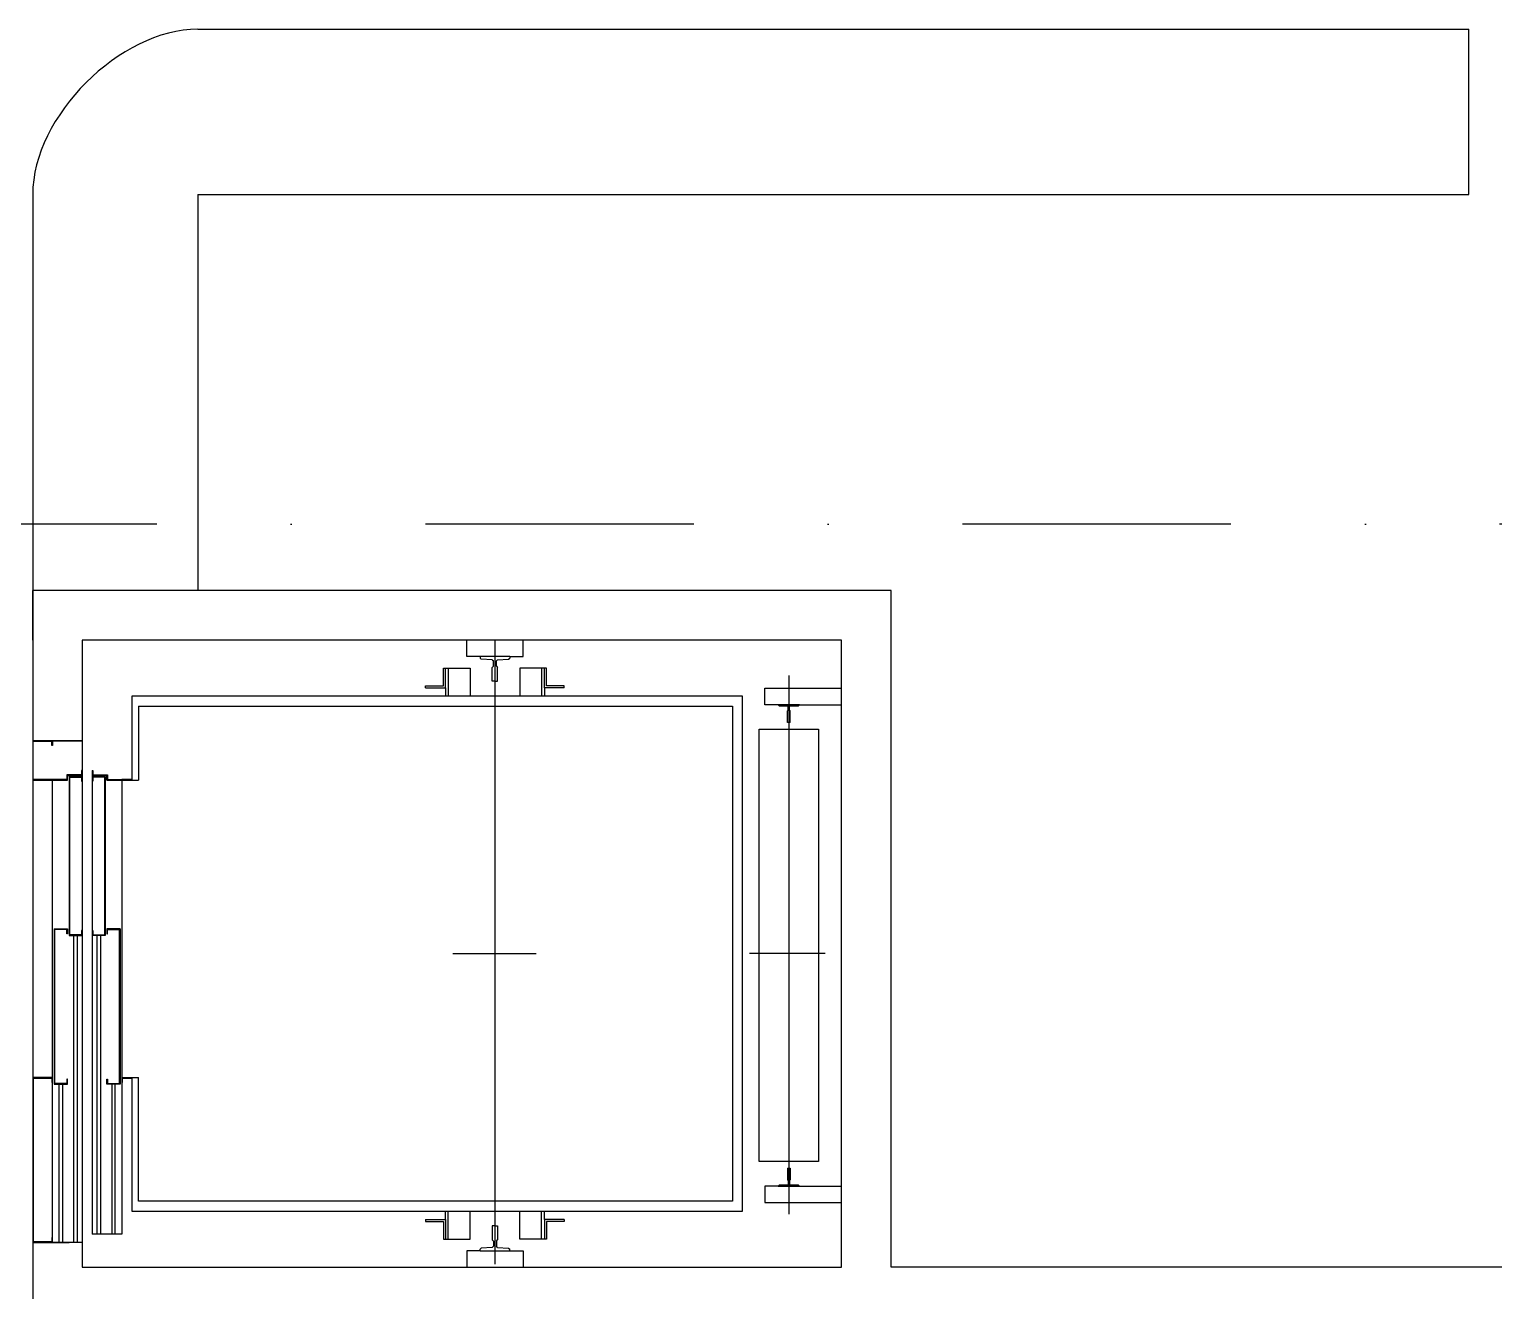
# Model space of a CAD drawing. Header units: centimetres. Extents: x 0 to 1099704, y -139216 to 99734.
# Drawn here: x 1049934 to 1050377.5, y 11559.4 to 11941.6 of the extents above; entities that cross this region are included whole.
import ezdxf

# ---------------------------------------------------------------- set-up
doc = ezdxf.new("R2010")
doc.units = ezdxf.units.CM
doc.header["$LTSCALE"] = 4
for name, pattern in [('DASHDOT', [25.4, 12.7, -6.35, 0, -6.35]), ('LTYPE_4', [112.5, 56.25, -56.25]), ('LTYPE_6', [168.75, 112.5, -28.125, 0, -28.125])]:
    doc.linetypes.add(name, pattern=pattern)
for name, color, linetype in [('0.1', 1, 'Continuous'), ('0.2', 2, 'Continuous'), ('0.6', 6, 'Continuous'), ('08', 8, 'Continuous'), ('B-CORTE', 4, 'DASHDOT')]:
    doc.layers.add(name, color=color, linetype=linetype)

msp = doc.modelspace()

# ---------------------------------------------------------------- linework, layer by layer
at = {"layer": '0.1'}
msp.add_line((1049935.027, 11726.056), (1049935.027, 11574.056), dxfattribs=at)
at = {"layer": '0.2'}
for p, q in [((1050370.027, 11891.556), (1050370.027, 11941.556)), ((1049935.027, 11891.556), (1049935.027, 11771.556)), ((1049985.027, 11891.556), (1049985.027, 11771.556))]:
    msp.add_line(p, q, dxfattribs=at)
for points in [[(1049985.027, 11941.556), (1050370.027, 11941.556)], [(1049985.027, 11891.556), (1050370.027, 11891.556)]]:
    msp.add_lwpolyline(points, dxfattribs=at)
msp.add_open_spline([(1049985.027, 11941.556), (1049961.456, 11941.556), (1049935.027, 11915.127), (1049935.027, 11891.556)], degree=3, dxfattribs=at)
at = {"layer": '0.6'}
for p, q in [((1049950.027, 11726.056), (1049935.027, 11726.056)), ((1049950.027, 11574.056), (1049935.027, 11574.056))]:
    msp.add_line(p, q, dxfattribs=at)
for points in [[(1049935.027, 11771.556), (1049935.027, 11726.056)], [(1050195.027, 11566.556), (1050195.027, 11771.556), (1049935.027, 11771.556)], [(1049935.027, 11756.556), (1049935.027, 11771.556)], [(1049950.027, 11574.056), (1049950.027, 11566.556), (1050180.027, 11566.556), (1050180.027, 11756.556), (1049950.027, 11756.556), (1049950.027, 11726.056)], [(1049935.027, 11574.056), (1049935.027, 11551.556)], [(1049935.027, 11566.556), (1049935.027, 11511.556)], [(1050385.027, 11566.556), (1050195.027, 11566.556)]]:
    msp.add_lwpolyline(points, dxfattribs=at)
at = {"layer": '08', "color": 253}
for p, q in [((1050066.527, 11751.556), (1050066.527, 11756.556)), ((1050083.527, 11751.556), (1050083.527, 11756.556)), ((1050070.527, 11751.556), (1050066.527, 11751.556)), ((1050070.527, 11751.556), (1050070.527, 11751.106)), ((1050075.027, 11751.556), (1050070.527, 11751.556)), ((1050070.876, 11750.739), (1050070.527, 11751.106)), ((1050074.227, 11750.574), (1050070.876, 11750.739)), ((1050074.227, 11750.574), (1050074.577, 11750.206)), ((1050074.577, 11748.606), (1050074.577, 11750.206)), ((1050079.527, 11751.556), (1050075.027, 11751.556)), ((1050075.477, 11750.206), (1050075.826, 11750.574)), ((1050075.477, 11748.606), (1050075.477, 11750.206)), ((1050075.826, 11750.574), (1050079.177, 11750.739)), ((1050079.177, 11750.739), (1050079.527, 11751.106)), ((1050079.527, 11751.556), (1050079.527, 11751.106)), ((1050079.527, 11751.556), (1050083.527, 11751.556)), ((1050059.427, 11748.056), (1050067.527, 11748.056)), ((1050059.427, 11742.656), (1050059.427, 11748.056)), ((1050060.027, 11742.056), (1050060.027, 11748.056)), ((1050067.527, 11748.056), (1050067.527, 11742.056)), ((1050074.577, 11748.606), (1050074.227, 11748.256)), ((1050074.227, 11744.056), (1050074.227, 11748.256)), ((1050075.477, 11748.606), (1050075.827, 11748.256)), ((1050075.827, 11744.056), (1050075.827, 11748.256)), ((1050082.527, 11748.056), (1050082.527, 11742.056)), ((1050090.627, 11748.056), (1050082.527, 11748.056)), ((1050090.027, 11742.056), (1050090.027, 11748.056)), ((1050090.627, 11742.656), (1050090.627, 11748.056)), ((1050054.027, 11742.656), (1050059.427, 11742.656)), ((1050054.027, 11742.056), (1050054.027, 11742.656)), ((1050054.027, 11742.056), (1050060.027, 11742.056)), ((1050060.027, 11742.056), (1050060.027, 11739.556)), ((1050067.527, 11742.056), (1050067.527, 11739.556)), ((1050075.027, 11744.056), (1050074.227, 11744.056)), ((1050075.027, 11744.056), (1050075.827, 11744.056)), ((1050082.527, 11742.056), (1050082.527, 11739.556)), ((1050096.027, 11742.056), (1050090.027, 11742.056)), ((1050090.027, 11742.056), (1050090.027, 11739.556)), ((1050096.027, 11742.656), (1050090.627, 11742.656)), ((1050096.027, 11742.056), (1050096.027, 11742.656)), ((1050156.777, 11741.956), (1050180.027, 11741.956)), ((1050156.777, 11736.956), (1050156.777, 11741.956)), ((1049965.027, 11739.556), (1049965.027, 11714.256)), ((1050150.027, 11739.556), (1049965.027, 11739.556)), ((1049967.027, 11736.556), (1050147.027, 11736.556)), ((1049967.027, 11736.556), (1049967.027, 11714.056)), ((1050147.027, 11736.556), (1050147.027, 11586.556)), ((1050150.027, 11583.556), (1050150.027, 11739.556)), ((1050160.777, 11736.956), (1050156.777, 11736.956)), ((1050161.177, 11736.556), (1050160.777, 11736.956)), ((1050167.277, 11736.956), (1050160.777, 11736.956)), ((1050163.827, 11736.556), (1050161.177, 11736.556)), ((1050163.827, 11735.256), (1050163.827, 11736.556)), ((1050166.877, 11736.556), (1050164.227, 11736.556)), ((1050164.227, 11735.256), (1050164.227, 11736.556)), ((1050166.877, 11736.556), (1050167.277, 11736.956)), ((1050167.277, 11736.956), (1050180.027, 11736.956)), ((1050163.627, 11735.056), (1050163.827, 11735.256)), ((1050163.627, 11731.556), (1050163.627, 11735.056)), ((1050164.427, 11731.556), (1050163.627, 11731.556)), ((1050164.227, 11735.256), (1050164.427, 11735.056)), ((1050164.427, 11731.556), (1050164.427, 11735.056)), ((1050155.027, 11598.556), (1050155.027, 11729.556)), ((1050155.027, 11729.556), (1050173.027, 11729.556)), ((1050173.027, 11729.556), (1050173.027, 11598.556)), ((1049935.027, 11726.056), (1049946.027, 11726.056)), ((1049935.027, 11726.056), (1049950.027, 11726.056)), ((1049940.827, 11725.856), (1049935.227, 11725.856)), ((1049940.827, 11724.556), (1049940.827, 11725.856)), ((1049941.027, 11724.556), (1049940.827, 11724.556)), ((1049941.027, 11726.056), (1049950.027, 11726.056)), ((1049941.027, 11726.056), (1049941.027, 11724.556)), ((1049950.027, 11726.056), (1049950.027, 11717.056)), ((1049935.027, 11714.056), (1049945.527, 11714.056)), ((1049945.327, 11714.256), (1049935.227, 11714.256)), ((1049941.027, 11574.056), (1049941.027, 11714.056)), ((1049945.327, 11715.756), (1049945.327, 11714.256)), ((1049949.827, 11715.756), (1049945.327, 11715.756)), ((1049945.527, 11715.556), (1049950.027, 11715.556)), ((1049945.527, 11714.056), (1049945.527, 11715.556)), ((1049946.027, 11715.256), (1049946.027, 11667.056)), ((1049950.027, 11715.256), (1049946.027, 11715.256)), ((1049946.227, 11715.056), (1049949.827, 11715.056)), ((1049946.227, 11667.256), (1049946.227, 11715.056)), ((1049949.827, 11717.056), (1049949.827, 11715.756)), ((1049950.027, 11717.056), (1049949.827, 11717.056)), ((1049949.827, 11715.056), (1049949.827, 11713.756)), ((1049949.827, 11713.756), (1049950.027, 11713.756)), ((1049950.027, 11717.056), (1049950.027, 11574.056)), ((1049953.027, 11717.056), (1049953.227, 11717.056)), ((1049953.027, 11717.056), (1049953.027, 11576.556)), ((1049957.527, 11715.556), (1049953.027, 11715.556)), ((1049953.027, 11715.256), (1049957.027, 11715.256)), ((1049953.227, 11713.756), (1049953.027, 11713.756)), ((1049953.227, 11717.056), (1049953.227, 11715.756)), ((1049953.227, 11715.756), (1049957.727, 11715.756)), ((1049953.227, 11715.056), (1049953.227, 11713.756)), ((1049956.827, 11715.056), (1049953.227, 11715.056)), ((1049956.827, 11667.256), (1049956.827, 11715.056)), ((1049957.027, 11715.256), (1049957.027, 11667.056)), ((1049957.527, 11714.056), (1049957.527, 11715.556)), ((1049957.527, 11714.056), (1049962.027, 11714.056)), ((1049957.727, 11715.756), (1049957.727, 11714.256)), ((1049957.727, 11714.256), (1049962.027, 11714.256)), ((1049965.027, 11714.256), (1049962.027, 11714.256)), ((1049962.027, 11714.056), (1049962.027, 11576.556)), ((1049962.027, 11714.056), (1049967.027, 11714.056)), ((1049941.527, 11669.056), (1049941.527, 11622.056)), ((1049941.527, 11669.056), (1049945.527, 11669.056)), ((1049941.727, 11622.256), (1049941.727, 11668.856)), ((1049945.327, 11668.856), (1049941.727, 11668.856)), ((1049945.327, 11667.556), (1049945.327, 11668.856)), ((1049945.527, 11667.556), (1049945.327, 11667.556)), ((1049945.527, 11669.056), (1049945.527, 11667.556)), ((1049946.027, 11667.056), (1049950.027, 11667.056)), ((1049949.827, 11667.256), (1049946.227, 11667.256)), ((1049947.527, 11574.056), (1049947.527, 11667.056)), ((1049948.527, 11667.056), (1049948.527, 11574.056)), ((1049949.827, 11668.556), (1049949.827, 11667.256)), ((1049950.027, 11668.556), (1049949.827, 11668.556)), ((1049953.027, 11668.556), (1049953.227, 11668.556)), ((1049957.027, 11667.056), (1049953.027, 11667.056)), ((1049953.227, 11668.556), (1049953.227, 11667.256)), ((1049953.227, 11667.256), (1049956.827, 11667.256)), ((1049954.527, 11576.556), (1049954.527, 11667.056)), ((1049955.527, 11667.056), (1049955.527, 11576.556)), ((1049957.527, 11669.056), (1049957.527, 11667.556)), ((1049961.527, 11669.056), (1049957.527, 11669.056)), ((1049957.527, 11667.556), (1049957.727, 11667.556)), ((1049957.727, 11668.856), (1049961.327, 11668.856)), ((1049957.727, 11667.556), (1049957.727, 11668.856)), ((1049961.327, 11622.256), (1049961.327, 11668.856)), ((1049961.527, 11669.056), (1049961.527, 11622.056)), ((1049935.027, 11624.056), (1049935.027, 11574.056)), ((1049941.027, 11624.056), (1049935.027, 11624.056)), ((1049935.227, 11623.856), (1049940.827, 11623.856)), ((1049935.227, 11574.256), (1049935.227, 11623.856)), ((1049940.827, 11623.856), (1049940.827, 11622.556)), ((1049940.827, 11622.556), (1049941.027, 11622.556)), ((1049941.527, 11622.056), (1049945.527, 11622.056)), ((1049945.327, 11622.256), (1049941.727, 11622.256)), ((1049943.027, 11574.056), (1049943.027, 11622.056)), ((1049944.027, 11622.056), (1049944.027, 11574.056)), ((1049945.327, 11623.556), (1049945.327, 11622.256)), ((1049945.527, 11623.556), (1049945.327, 11623.556)), ((1049945.527, 11622.056), (1049945.527, 11623.556)), ((1049957.527, 11623.556), (1049957.727, 11623.556)), ((1049957.527, 11622.056), (1049957.527, 11623.556)), ((1049961.527, 11622.056), (1049957.527, 11622.056)), ((1049957.727, 11623.556), (1049957.727, 11622.256)), ((1049957.727, 11622.256), (1049961.327, 11622.256)), ((1049959.027, 11622.056), (1049959.027, 11576.556)), ((1049960.027, 11576.556), (1049960.027, 11622.056)), ((1049962.027, 11624.056), (1049967.027, 11624.056)), ((1049962.027, 11622.556), (1049962.227, 11622.556)), ((1049962.227, 11623.856), (1049965.027, 11623.856)), ((1049962.227, 11622.556), (1049962.227, 11623.856)), ((1049965.027, 11623.856), (1049965.027, 11583.556)), ((1049967.027, 11586.556), (1049967.027, 11624.056)), ((1050147.027, 11615.622), (1050147.027, 11615.622)), ((1050173.027, 11598.556), (1050155.027, 11598.556)), ((1050163.627, 11596.556), (1050163.627, 11593.056)), ((1050163.627, 11596.556), (1050164.427, 11596.556)), ((1050164.427, 11596.556), (1050164.427, 11593.056)), ((1050156.777, 11591.156), (1050156.777, 11586.156)), ((1050160.777, 11591.156), (1050156.777, 11591.156)), ((1050161.177, 11591.556), (1050160.777, 11591.156)), ((1050160.777, 11591.156), (1050167.277, 11591.156)), ((1050161.177, 11591.556), (1050163.827, 11591.556)), ((1050163.827, 11592.856), (1050163.627, 11593.056)), ((1050163.827, 11592.856), (1050163.827, 11591.556)), ((1050164.427, 11593.056), (1050164.227, 11592.856)), ((1050164.227, 11592.856), (1050164.227, 11591.556)), ((1050164.227, 11591.556), (1050166.877, 11591.556)), ((1050166.877, 11591.556), (1050167.277, 11591.156)), ((1050167.277, 11591.156), (1050180.027, 11591.156)), ((1050147.027, 11586.556), (1049967.027, 11586.556)), ((1050156.777, 11586.156), (1050180.027, 11586.156)), ((1049965.027, 11583.556), (1050150.027, 11583.556)), ((1050054.027, 11581.056), (1050054.027, 11580.456)), ((1050054.027, 11581.056), (1050060.027, 11581.056)), ((1050060.027, 11581.056), (1050060.027, 11583.556)), ((1050060.027, 11581.056), (1050060.027, 11575.056)), ((1050067.527, 11581.056), (1050067.527, 11583.556)), ((1050067.527, 11575.056), (1050067.527, 11581.056)), ((1050082.527, 11581.056), (1050082.527, 11583.556)), ((1050082.527, 11575.056), (1050082.527, 11581.056)), ((1050090.027, 11581.056), (1050090.027, 11583.556)), ((1050090.027, 11581.056), (1050090.027, 11575.056)), ((1050096.027, 11581.056), (1050090.027, 11581.056)), ((1050096.027, 11581.056), (1050096.027, 11580.456)), ((1049962.027, 11576.556), (1049953.027, 11576.556)), ((1050054.027, 11580.456), (1050059.427, 11580.456)), ((1050059.427, 11580.456), (1050059.427, 11575.056)), ((1050074.227, 11579.056), (1050074.227, 11574.856)), ((1050075.027, 11579.056), (1050074.227, 11579.056)), ((1050075.027, 11579.056), (1050075.827, 11579.056)), ((1050075.827, 11579.056), (1050075.827, 11574.856)), ((1050090.627, 11580.456), (1050090.627, 11575.056)), ((1050096.027, 11580.456), (1050090.627, 11580.456)), ((1049935.027, 11574.056), (1049946.027, 11574.056)), ((1049950.027, 11574.056), (1049935.027, 11574.056)), ((1049940.827, 11574.256), (1049935.227, 11574.256)), ((1049940.827, 11575.556), (1049940.827, 11574.256)), ((1049941.027, 11575.556), (1049940.827, 11575.556)), ((1049950.027, 11574.056), (1049941.027, 11574.056)), ((1050059.427, 11575.056), (1050067.527, 11575.056)), ((1050070.876, 11572.374), (1050070.527, 11572.006)), ((1050070.527, 11571.556), (1050070.527, 11572.006)), ((1050074.227, 11572.539), (1050070.876, 11572.374)), ((1050074.577, 11574.506), (1050074.227, 11574.856)), ((1050074.577, 11572.906), (1050074.227, 11572.539)), ((1050074.577, 11574.506), (1050074.577, 11572.906)), ((1050075.477, 11574.506), (1050075.827, 11574.856)), ((1050075.477, 11574.506), (1050075.477, 11572.906)), ((1050075.826, 11572.539), (1050075.477, 11572.906)), ((1050075.826, 11572.539), (1050079.177, 11572.374)), ((1050079.177, 11572.374), (1050079.527, 11572.006)), ((1050079.527, 11571.556), (1050079.527, 11572.006)), ((1050090.627, 11575.056), (1050082.527, 11575.056)), ((1050070.527, 11571.556), (1050066.527, 11571.556)), ((1050066.527, 11571.556), (1050066.527, 11566.556)), ((1050070.527, 11571.556), (1050075.027, 11571.556)), ((1050075.027, 11571.556), (1050079.527, 11571.556)), ((1050079.527, 11571.556), (1050083.527, 11571.556)), ((1050083.527, 11571.556), (1050083.527, 11566.556))]:
    msp.add_line(p, q, dxfattribs=at)
at = {"layer": '08', "color": 253, "linetype": 'LTYPE_6'}
for p, q in [((1050075.027, 11756.556), (1050075.027, 11567.527)), ((1050164.027, 11745.833), (1050164.027, 11582.657)), ((1050062.235, 11661.556), (1050087.465, 11661.556)), ((1050175.08, 11661.556), (1050152.144, 11661.556))]:
    msp.add_line(p, q, dxfattribs=at)
at = {"layer": '08', "color": 253, "linetype": 'LTYPE_4'}
for p, q in [((1050060.877, 11748.056), (1050060.877, 11742.056)), ((1050089.177, 11748.056), (1050089.177, 11742.056)), ((1050060.877, 11742.056), (1050060.877, 11739.556)), ((1050089.177, 11742.056), (1050089.177, 11739.556)), ((1050060.877, 11581.056), (1050060.877, 11583.556)), ((1050060.877, 11575.056), (1050060.877, 11581.056)), ((1050089.177, 11581.056), (1050089.177, 11583.556)), ((1050089.177, 11575.056), (1050089.177, 11581.056))]:
    msp.add_line(p, q, dxfattribs=at)
at = {"layer": 'B-CORTE', "ltscale": 1.6}
msp.add_line((1058756.237, 11791.695), (1045447.892, 11791.695), dxfattribs=at)

doc.saveas('drawing.dxf')
